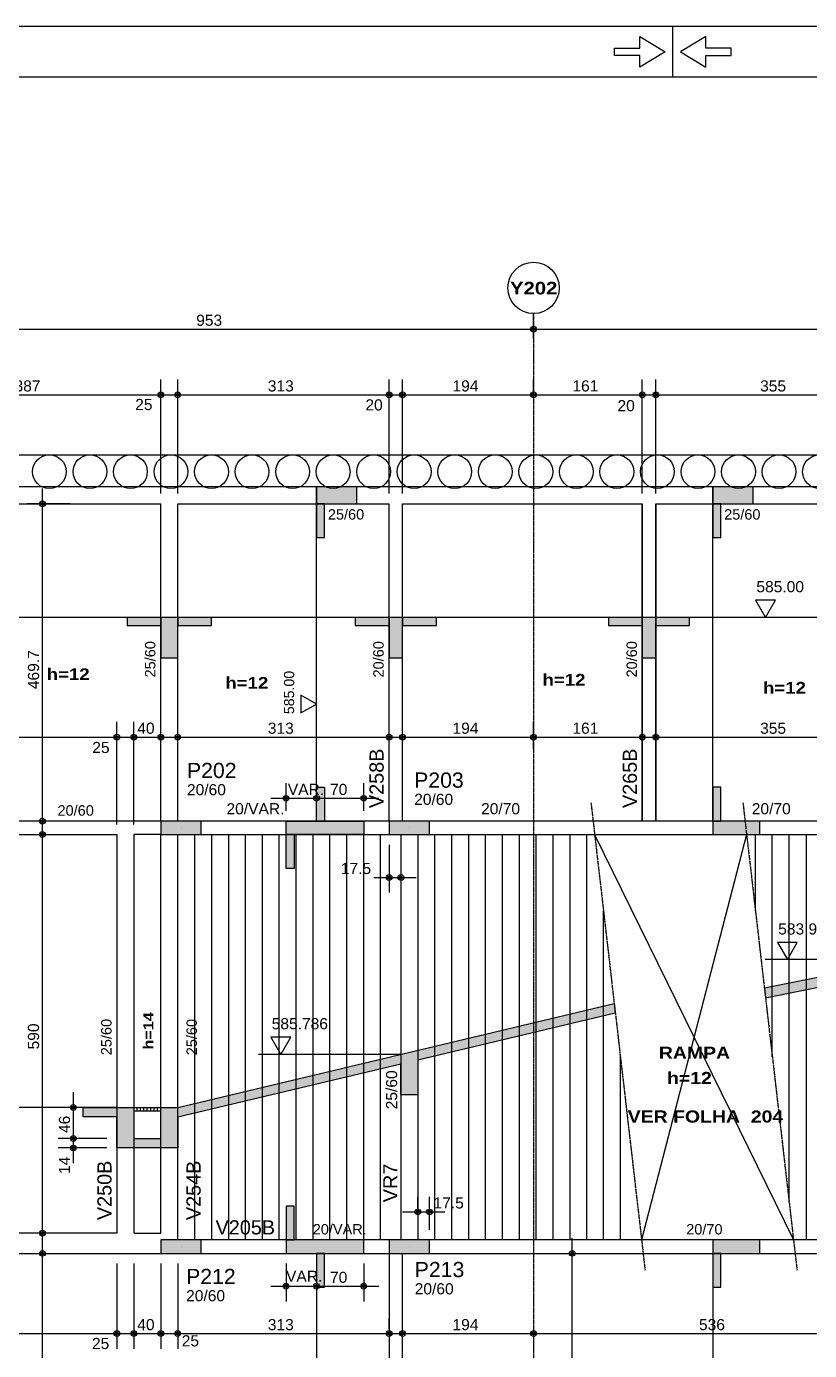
# Model space of a CAD drawing. Extents: x 0 to 13080, y 0 to 6750.
# Drawn here: x 3798 to 4957, y 4790 to 6750 of the extents above; entities that cross this region are included whole.
import ezdxf

# ---------------------------------------------------------------- set-up
doc = ezdxf.new("R2010")
doc.units = 0
doc.header["$MEASUREMENT"] = 0
for name, pattern in [('ESTILO_TQS_0002', [0.4, 0.1, -0.3]), ('ESTILO_TQS_0006', [0.3, 0.2, -0.1]), ('ESTILO_TQS_0007', [2.1, 1.5, -0.2, 0.2, -0.2])]:
    doc.linetypes.add(name, pattern=pattern)
for name, color, linetype in [('MTH-179', 1, 'CONTINUOUS'), ('MTH-18', 1, 'CONTINUOUS'), ('MTH-202', 1, 'CONTINUOUS'), ('MTH-224', 4, 'CONTINUOUS'), ('MTH-230', 1, 'CONTINUOUS'), ('MTH-242', 1, 'CONTINUOUS'), ('MTH-COTAS7', 31, 'CONTINUOUS'), ('MTH-DIM-PILAR', 3, 'CONTINUOUS'), ('MTH-DIM-VIGA', 3, 'CONTINUOUS'), ('MTH-EIXO-214', 4, 'CONTINUOUS'), ('MTH-EIXO-215', 1, 'CONTINUOUS'), ('MTH-EIXO-217', 8, 'CONTINUOUS'), ('MTH-FACE-VIGA', 7, 'CONTINUOUS'), ('MTH-LINHA-SEÇÃO', 16, 'CONTINUOUS'), ('MTH-MARGEM', 5, 'CONTINUOUS'), ('MTH-PILAR-SEGUE', 5, 'CONTINUOUS'), ('MTH-SIMB_COTA', 3, 'CONTINUOUS'), ('MTH-SOMBRA21', 150, 'CONTINUOUS'), ('MTH-SOMBRA25', 253, 'CONTINUOUS'), ('MTH-TIT1-VIGA', 5, 'CONTINUOUS'), ('MTH-TXT', 4, 'CONTINUOUS'), ('MTH-TXT-NEGRITO', 5, 'CONTINUOUS'), ('MTH-VIGA-INVERTIDA', 7, 'ESTILO_TQS_0002')]:
    doc.layers.add(name, color=color, linetype=linetype)
doc.styles.add('TQS_ARIAL', font='arial.ttf')
doc.styles.add('TQS_ARIAL_BLACK', font='ariblk.ttf')

msp = doc.modelspace()

# ---------------------------------------------------------------- linework, layer by layer
at = {"layer": 'MTH-179', "linetype": 'Continuous'}
for p, q in [((13080.004952, 6750.003475), (0.004952, 6750.003475)), ((4755.004952, 6675.003475), (4755.004952, 6750.003475))]:
    msp.add_line(p, q, dxfattribs=at)
for points in [[(4743.753853, 6712.503475), (4706.253853, 6690.003475), (4706.253853, 6706.878475), (4668.753853, 6706.878475), (4668.753853, 6718.128475), (4706.253853, 6718.128475), (4706.253853, 6735.003475), (4743.753853, 6712.503475)], [(4766.253853, 6712.503475), (4803.753853, 6690.003475), (4803.753853, 6706.878475), (4841.253853, 6706.878475), (4841.253853, 6718.128475), (4803.753853, 6718.128475), (4803.753853, 6735.003475), (4766.253853, 6712.503475)]]:
    msp.add_lwpolyline(points, dxfattribs=at)
at = {"layer": 'MTH-18', "linetype": 'Continuous'}
for p, q in [((3956.765118, 5149.723693), (3996.765106, 5149.723693)), ((3956.765118, 5144.723693), (3996.765106, 5144.723693)), ((3961.765118, 5144.723693), (3961.765118, 5149.723693)), ((3966.765118, 5144.723693), (3966.765118, 5149.723693)), ((3971.765118, 5144.723693), (3971.765118, 5149.723693)), ((3976.765118, 5144.723693), (3976.765118, 5149.723693)), ((3981.765118, 5144.723693), (3981.765118, 5149.723693)), ((3986.765118, 5144.723693), (3986.765118, 5149.723693)), ((3991.765118, 5144.723693), (3991.765118, 5149.723693))]:
    msp.add_line(p, q, dxfattribs=at)
at = {"layer": 'MTH-224', "linetype": 'Continuous'}
for points in [[(4877.53048, 5900.757268), (4892.252984, 5875.257268), (4906.975396, 5900.757268), (4877.53048, 5900.757268)], [(4204.239822, 5733.760991), (4227.187527, 5747.010496), (4204.239822, 5760.258682), (4204.239822, 5733.760991)], [(4909.797591, 5394.065256), (4924.520094, 5368.565256), (4939.242507, 5394.065256), (4909.797591, 5394.065256)], [(4159.797591, 5253.819645), (4174.520094, 5228.319645), (4189.242507, 5253.819645), (4159.797591, 5253.819645)]]:
    msp.add_lwpolyline(points, dxfattribs=at)
at = {"layer": 'MTH-230', "linetype": 'Continuous'}
for p, q in [((4046.765118, 5553.718199), (4046.765118, 4953.718199)), ((4071.765118, 5553.718199), (4071.765118, 4953.718199)), ((4096.765118, 5553.718199), (4096.765118, 4953.718199)), ((4121.765118, 5553.718199), (4121.765118, 4953.718199)), ((4146.765118, 5553.718199), (4146.765118, 4953.718199)), ((4171.765118, 5553.718199), (4171.765118, 4953.718199)), ((4196.765118, 5553.718199), (4196.765118, 4953.718199)), ((4221.765118, 5553.718199), (4221.765118, 4953.718199)), ((4246.765118, 5553.718199), (4246.765118, 4953.718199)), ((4271.765118, 5553.718199), (4271.765118, 4953.718199)), ((4296.765118, 5553.718199), (4296.765118, 4953.718199)), ((4321.765118, 5553.718199), (4321.765118, 4953.718199)), ((4402.283294, 5553.718199), (4402.283294, 4953.718199)), ((4427.283294, 5553.718199), (4427.283294, 4953.718199)), ((4452.283294, 5553.718199), (4452.283294, 4953.718199)), ((4477.283294, 5553.718199), (4477.283294, 4953.718199)), ((4502.283294, 5553.718199), (4502.283294, 4953.718199)), ((4527.283294, 5553.718199), (4527.283294, 4953.718199)), ((4552.283294, 5553.718199), (4552.283294, 4953.718199)), ((4577.283294, 5553.718199), (4577.283294, 4953.718199)), ((4602.283294, 5553.718199), (4602.283294, 4953.718199)), ((4627.283294, 5553.718199), (4627.283294, 4953.718199)), ((4639.191015, 5553.718199), (4933.68043, 4953.718199)), ((4864.191015, 5553.718199), (4708.68043, 4953.718199)), ((4877.283294, 5440.674109), (4877.283294, 5553.718199)), ((4902.283294, 5224.813894), (4902.283294, 5553.718199)), ((4927.283294, 5008.953678), (4927.283294, 5553.718199)), ((4952.283294, 5553.718199), (4952.283294, 4953.718199)), ((4652.283294, 4953.718199), (4652.283294, 5440.674109)), ((5102.283294, 5368.565256), (4891.65501, 5368.565256)), ((4352.283294, 5228.319645), (4141.65501, 5228.319645)), ((4677.283294, 4953.718199), (4677.283294, 5224.813894))]:
    msp.add_line(p, q, dxfattribs=at)
msp.add_circle((4548.782195, 6362.951479), 38, dxfattribs=at)
at = {"layer": 'MTH-242', "linetype": 'Continuous'}
for p, q in [((4026.765118, 5563.718199), (4026.765118, 5563.718199)), ((4026.765118, 5563.718165), (4026.765118, 5563.718165)), ((4364.783294, 5563.718199), (4364.783294, 5563.718199)), ((4364.783294, 5563.718165), (4364.783294, 5563.718165)), ((4026.765118, 4943.718199), (4026.765118, 4943.718199)), ((4026.765118, 4943.718165), (4026.765118, 4943.718165)), ((4364.783294, 4943.718199), (4364.783294, 4943.718199)), ((4364.783294, 4943.718165), (4364.783294, 4943.718165))]:
    msp.add_line(p, q, dxfattribs=at)
at = {"layer": 'MTH-COTAS7', "linetype": 'Continuous'}
for p, q in [((4548.782195, 6288.09913), (4548.782195, 6324.451479)), ((4548.782195, 6288.09913), (4548.782195, 6324.451479)), ((3573.282195, 6301.951479), (4571.282195, 6301.951479)), ((4526.282195, 6301.951479), (6273.282195, 6301.951479)), ((3996.765118, 6058.395893), (3996.765118, 6227.203221)), ((3996.765118, 6058.395893), (3996.765118, 6227.203221)), ((4021.765118, 6058.395893), (4021.765118, 6227.203221)), ((4021.765118, 6058.395893), (4021.765118, 6227.203221)), ((4334.783294, 6058.395893), (4334.783294, 6227.203221)), ((4334.783294, 6058.395893), (4334.783294, 6227.203221)), ((4354.783294, 6058.395893), (4354.783294, 6227.203221)), ((4354.783294, 6058.395893), (4354.783294, 6227.203221)), ((4548.782195, 6199.782384), (4548.782195, 6227.203221)), ((4548.782195, 6199.782384), (4548.782195, 6227.203221)), ((4709.783294, 6058.395893), (4709.783294, 6227.203221)), ((4709.783294, 6058.395893), (4709.783294, 6227.203221)), ((4729.783294, 6058.395893), (4729.783294, 6227.203221)), ((4729.783294, 6058.395893), (4729.783294, 6227.203221)), ((3587.283294, 6204.703221), (4019.265118, 6204.703221)), ((3974.265118, 6204.703221), (4044.265118, 6204.703221)), ((3999.265118, 6204.703221), (4357.283294, 6204.703221)), ((4312.283294, 6204.703221), (4377.283294, 6204.703221)), ((4332.283294, 6204.703221), (4571.282195, 6204.703221)), ((4526.282195, 6204.703221), (4732.283294, 6204.703221)), ((4687.283294, 6204.703221), (4752.283294, 6204.703221)), ((4707.283294, 6204.703221), (5107.283294, 6204.703221)), ((3821.451596, 5551.218199), (3821.451596, 6065.895893)), ((3862.399662, 6043.395893), (3798.951596, 6043.395893)), ((3931.765118, 5568.718199), (3931.765118, 5720.468199)), ((3931.765118, 5568.718199), (3931.765118, 5720.468199)), ((3956.765118, 5568.718199), (3956.765118, 5720.468199)), ((3956.765118, 5568.718199), (3956.765118, 5720.468199)), ((3996.765118, 5697.40568), (3996.765118, 5720.468199)), ((4021.765118, 5689.186173), (4021.765118, 5720.468199)), ((4334.783294, 5709.834494), (4334.783294, 5720.468199)), ((4354.783294, 5680.951244), (4354.783294, 5720.468199)), ((4548.782195, 5680.662412), (4548.782195, 5720.468199)), ((4548.782195, 5680.662412), (4548.782195, 5720.468199)), ((4729.783294, 5682.561238), (4729.783294, 5720.468199)), ((3587.283294, 5697.968199), (3954.265118, 5697.968199)), ((3909.265118, 5697.968199), (3979.265118, 5697.968199)), ((3934.265118, 5697.968199), (4019.265118, 5697.968199)), ((3999.265118, 5697.968199), (4357.283294, 5697.968199)), ((4332.283294, 5697.968199), (4571.282195, 5697.968199)), ((4526.282195, 5697.968199), (4732.283294, 5697.968199)), ((4707.283294, 5697.968199), (5107.283294, 5697.968199)), ((4709.783294, 5699.576125), (4709.783294, 5675.468199)), ((4182.187527, 5588.718199), (4182.187527, 5629.887885)), ((4227.187527, 5613.718199), (4227.187527, 5629.887885)), ((4227.187527, 5613.718199), (4227.187527, 5629.887885)), ((4297.187527, 5588.718199), (4297.187527, 5629.887885)), ((4159.687527, 5607.387885), (4249.687527, 5607.387885)), ((4204.687527, 5607.387885), (4319.687527, 5607.387885)), ((3832.221097, 5573.718199), (3798.951596, 5573.718199)), ((3821.451596, 4941.218199), (3821.451596, 5576.218199)), ((3829.091319, 5553.718199), (3843.951596, 5553.718199)), ((4334.783294, 5538.718199), (4334.783294, 5467.830586)), ((4352.283294, 5528.061992), (4352.283294, 5467.830586)), ((4312.283294, 5490.330586), (4374.783294, 5490.330586)), ((3867.259532, 5081.223693), (3867.259532, 5172.223693)), ((3866.765118, 5149.723693), (3844.759532, 5149.723693)), ((3867.259532, 5067.223693), (3867.259532, 5126.223693)), ((3916.765118, 5103.723693), (3844.759532, 5103.723693)), ((3916.765118, 5103.723693), (3844.759532, 5103.723693)), ((3916.765118, 5089.723693), (3844.759532, 5089.723693)), ((4377.283294, 4997.874107), (4377.283294, 5017.50749)), ((4394.783294, 4968.718199), (4394.783294, 5017.50749)), ((4354.783294, 4995.00749), (4417.283294, 4995.00749)), ((3836.70413, 4963.718199), (3798.951596, 4963.718199)), ((3821.451596, 4538.235466), (3821.451596, 4956.218199)), ((4605.95214, 4442.718199), (4605.95214, 4956.218199)), ((3835.163455, 4933.718199), (3843.951596, 4933.718199)), ((4606.296226, 4933.718199), (4628.45214, 4933.718199)), ((3931.765118, 4918.718199), (3931.765118, 4792.558111)), ((3931.765118, 4918.718199), (3931.765118, 4792.558111)), ((3956.765118, 4918.718199), (3956.765118, 4792.558111)), ((3956.765118, 4918.718199), (3956.765118, 4792.558111)), ((3996.765118, 4918.718199), (3996.765118, 4792.558111)), ((3996.765118, 4918.718199), (3996.765118, 4792.558111)), ((4021.765118, 4918.718199), (4021.765118, 4792.558111)), ((4021.765118, 4918.718199), (4021.765118, 4792.558111)), ((4182.187527, 4918.718199), (4182.187527, 4862.620847)), ((4297.187527, 4918.718199), (4297.187527, 4862.620847)), ((4159.687527, 4885.120847), (4249.687527, 4885.120847)), ((4204.687527, 4885.120847), (4319.687527, 4885.120847)), ((4227.187527, 4893.718199), (4227.187527, 4862.620847)), ((4227.187527, 4893.718199), (4227.187527, 4862.620847)), ((4334.783294, 4821.618208), (4334.783294, 4837.558111)), ((4354.783294, 4814.887666), (4354.783294, 4837.558111)), ((3587.283294, 4815.058111), (3954.265118, 4815.058111)), ((3909.265118, 4815.058111), (3979.265118, 4815.058111)), ((3934.265118, 4815.058111), (4019.265118, 4815.058111)), ((3974.265118, 4815.058111), (4044.265118, 4815.058111)), ((3999.265118, 4815.058111), (4357.283294, 4815.058111)), ((4332.283294, 4815.058111), (4571.282195, 4815.058111)), ((4526.282195, 4815.058111), (5107.283294, 4815.058111)), ((4548.782195, 4810.338064), (4548.782195, 4792.558111)), ((4548.782195, 4810.338064), (4548.782195, 4792.558111))]:
    msp.add_line(p, q, dxfattribs=at)
at = {"layer": 'MTH-EIXO-214', "linetype": 'ESTILO_TQS_0007'}
msp.add_line((4548.782195, 6324.951479), (4548.782195, 517.214632), dxfattribs=at)
at = {"layer": 'MTH-EIXO-215', "linetype": 'Continuous'}
msp.add_line((1285.761959, 6115.869878), (6437.761474, 6115.869878), dxfattribs=at)
at = {"layer": 'MTH-EIXO-217', "linetype": 'ESTILO_TQS_0007'}
for p, q in [((4633.709278, 5601.049755), (4713.899491, 4908.654694)), ((4858.709278, 5601.049755), (4938.899491, 4908.654694))]:
    msp.add_line(p, q, dxfattribs=at)
at = {"layer": 'MTH-FACE-VIGA', "linetype": 'Continuous'}
for p, q in [((6390.261497, 6068.395893), (1333.760919, 6068.395893)), ((3609.783294, 6043.395893), (3996.765118, 6043.395893)), ((3996.765118, 5573.718199), (3996.765118, 6043.395893)), ((4021.765118, 5573.718199), (4021.765118, 6043.395893)), ((4021.765118, 6043.395893), (4334.783294, 6043.395893)), ((4334.783294, 5573.718199), (4334.783294, 6043.395893)), ((4354.783294, 5573.718199), (4354.783294, 6043.395893)), ((4354.783294, 6043.395893), (4709.783294, 6043.395893)), ((4729.783294, 6043.395893), (5084.783294, 6043.395893)), ((4352.283294, 5553.718199), (4352.283294, 4953.718199)), ((4377.283294, 5553.718199), (4377.283294, 4953.718199))]:
    msp.add_line(p, q, dxfattribs=at)
for points in [[(4709.783294, 5573.718199), (4709.783294, 6043.395893), (4709.783294, 5573.718199)], [(4729.783294, 5573.718199), (4729.783294, 6043.395893), (4729.783294, 5573.718199)], [(3944.265118, 5573.718199), (3649.783294, 5573.718199)], [(3996.765118, 5573.718199), (3944.265118, 5573.718199)], [(4334.783294, 5573.718199), (4056.765118, 5573.718199)], [(5084.783294, 5573.718199), (4394.783294, 5573.718199)], [(3649.783294, 5553.718199), (3931.765118, 5553.718199)], [(3931.765118, 5553.718199), (3931.765118, 4963.718199)], [(4021.765118, 4953.718199), (4021.765118, 5553.718199)], [(4056.765118, 5553.718199), (4334.783294, 5553.718199)], [(4394.783294, 5553.718199), (4719.783294, 5553.718199)], [(4719.783294, 5553.718199), (5084.783294, 5553.718199)], [(3931.765118, 4963.718199), (3609.783294, 4963.718199)], [(4334.783294, 4953.718199), (4056.765118, 4953.718199)], [(5084.783294, 4953.718199), (4394.783294, 4953.718199)], [(3649.783294, 4933.718199), (3944.265118, 4933.718199)], [(3944.265118, 4933.718199), (3996.765118, 4933.718199)], [(4056.765118, 4933.718199), (4334.783294, 4933.718199)], [(4334.783294, 4933.718199), (4334.783294, 4465.218199)], [(4354.783294, 4465.218199), (4354.783294, 4933.718199)], [(4394.783294, 4933.718199), (5084.783294, 4933.718199)]]:
    msp.add_lwpolyline(points, dxfattribs=at)
for centre in [(3831.755773, 6090.894821), (3891.779443, 6090.894821), (3951.803112, 6090.894821), (4011.826781, 6090.894821), (4071.85045, 6090.894821), (4131.874119, 6090.894821), (4191.897788, 6090.894821), (4251.921457, 6090.894821), (4311.945126, 6090.894821), (4371.968795, 6090.894821), (4431.992464, 6090.894821), (4492.016133, 6090.894821), (4552.111249, 6090.894821), (4612.063471, 6090.894821), (4672.08714, 6090.894821), (4732.110809, 6090.894821), (4792.134478, 6090.894821), (4852.158147, 6090.894821), (4912.181816, 6090.894821), (4972.205485, 6090.894821)]:
    msp.add_circle(centre, 25, dxfattribs=at)
at = {"layer": 'MTH-LINHA-SEÇÃO', "linetype": 'Continuous'}
for p, q in [((4227.187527, 5573.718199), (4227.187527, 6068.395893)), ((4813.988599, 5573.718199), (4813.988599, 6068.395893)), ((6390.261497, 5875.257268), (1348.760919, 5875.257268)), ((3931.765118, 5149.723693), (1348.760919, 5149.723693)), ((4813.988599, 4953.718199), (4813.988599, 3406.2182)), ((4227.187527, 4933.718199), (4227.187527, 786.495418))]:
    msp.add_line(p, q, dxfattribs=at)
for points in [[(4227.187527, 6068.395893), (4227.187527, 6043.395893), (4287.187527, 6043.395893), (4287.187527, 6068.395893), (4227.187527, 6068.395893)], [(4813.988599, 6068.395893), (4813.988599, 6043.395893), (4873.988599, 6043.395893), (4873.988599, 6068.395893), (4813.988599, 6068.395893)], [(4239.187527, 6043.395893), (4227.187527, 6043.395893), (4227.187527, 5993.395893), (4239.187527, 5993.395893), (4239.187527, 6043.395893)], [(4825.988599, 6043.395893), (4813.988599, 6043.395893), (4813.988599, 5993.395893), (4825.988599, 5993.395893), (4825.988599, 6043.395893)], [(3996.765118, 5863.257268), (3996.765118, 5875.257268), (3946.765118, 5875.257268), (3946.765118, 5863.257268), (3996.765118, 5863.257268)], [(4021.765118, 5875.257268), (3996.765118, 5875.257268), (3996.765118, 5815.257268), (4021.765118, 5815.257268), (4021.765118, 5875.257268)], [(4071.765118, 5863.257268), (4071.765118, 5875.257268), (4021.765118, 5875.257268), (4021.765118, 5863.257268), (4071.765118, 5863.257268)], [(4334.783294, 5863.257268), (4334.783294, 5875.257268), (4284.783294, 5875.257268), (4284.783294, 5863.257268), (4334.783294, 5863.257268)], [(4354.783294, 5875.257268), (4334.783294, 5875.257268), (4334.783294, 5815.257268), (4354.783294, 5815.257268), (4354.783294, 5875.257268)], [(4404.783294, 5863.257268), (4404.783294, 5875.257268), (4354.783294, 5875.257268), (4354.783294, 5863.257268), (4404.783294, 5863.257268)], [(4709.783294, 5863.257268), (4709.783294, 5875.257268), (4659.783294, 5875.257268), (4659.783294, 5863.257268), (4709.783294, 5863.257268)], [(4729.783294, 5875.257268), (4709.783294, 5875.257268), (4709.783294, 5815.257268), (4729.783294, 5815.257268), (4729.783294, 5875.257268)], [(4779.783294, 5863.257268), (4779.783294, 5875.257268), (4729.783294, 5875.257268), (4729.783294, 5863.257268), (4779.783294, 5863.257268)], [(4239.187527, 5573.718199), (4227.187527, 5573.718199), (4227.187527, 5623.718199), (4239.187527, 5623.718199), (4239.187527, 5573.718199)], [(4825.988599, 5623.718199), (4813.988599, 5623.718199), (4813.988599, 5573.718199), (4825.988599, 5573.718199), (4825.988599, 5623.718199)], [(4297.187527, 5553.718199), (4182.187527, 5553.718199), (4182.187527, 5573.718199), (4297.187527, 5573.718199), (4297.187527, 5553.718199)], [(4813.988599, 5573.718199), (4813.988599, 5553.718199), (4883.988599, 5553.718199), (4883.988599, 5573.718199), (4813.988599, 5573.718199)], [(4194.187527, 5503.718199), (4182.187527, 5503.718199), (4182.187527, 5553.718199), (4194.187527, 5553.718199), (4194.187527, 5503.718199)], [(4892.1614, 5312.210471), (5102.283294, 5354.287446), (5102.283294, 5308.565794), (5127.283294, 5308.565794), (5127.283302, 5359.293705), (5619.765118, 5457.913343), (5619.765118, 5412.191285), (5649.765118, 5412.191285), (5649.765118, 5458.191285), (5699.765118, 5458.191285), (5699.765118, 5472.191285), (5619.765118, 5472.191285), (4890.545271, 5326.164783), (4892.1614, 5312.210471)], [(4377.283294, 5219.923514), (4377.283294, 5168.320925), (4352.283294, 5168.320925), (4352.283294, 5213.929774), (4021.765118, 5135.333304), (4021.765118, 5089.723693), (3931.765118, 5089.723693), (3931.765118, 5135.723693), (3881.765118, 5135.723693), (3881.765118, 5149.723693), (3956.765118, 5149.723693), (3956.765118, 5103.723693), (3996.765118, 5103.723693), (3996.765118, 5149.723693), (4021.765118, 5149.723693), (4668.177305, 5303.438732), (4669.799268, 5289.43404), (4377.294316, 5219.877168)], [(4194.187527, 5003.718199), (4182.187527, 5003.718199), (4182.187527, 4953.718199), (4194.187527, 4953.718199), (4194.187527, 5003.718199)], [(4297.187527, 4953.718199), (4182.187527, 4953.718199), (4182.187527, 4933.718199), (4297.187527, 4933.718199), (4297.187527, 4953.718199)], [(4813.988599, 4953.718199), (4813.988599, 4933.718199), (4883.988599, 4933.718199), (4883.988599, 4953.718199), (4813.988599, 4953.718199)], [(4239.187527, 4933.718199), (4227.187527, 4933.718199), (4227.187527, 4883.718199), (4239.187527, 4883.718199), (4239.187527, 4933.718199)], [(4825.988599, 4933.718199), (4813.988599, 4933.718199), (4813.988599, 4883.718199), (4825.988599, 4883.718199), (4825.988599, 4933.718199)]]:
    msp.add_lwpolyline(points, dxfattribs=at)
at = {"layer": 'MTH-MARGEM', "linetype": 'Continuous'}
msp.add_line((13005.004952, 6675.003475), (262.504952, 6675.003475), dxfattribs=at)
at = {"layer": 'MTH-PILAR-SEGUE', "linetype": 'Continuous'}
for points in [[(3996.765118, 5573.718199), (3996.765118, 5553.718199), (4056.765118, 5553.718199), (4056.765118, 5573.718199), (3996.765118, 5573.718199)], [(4334.783294, 5573.718199), (4334.783294, 5553.718199), (4394.783294, 5553.718199), (4394.783294, 5573.718199), (4334.783294, 5573.718199)], [(3996.765118, 4953.718199), (3996.765118, 4933.718199), (4056.765118, 4933.718199), (4056.765118, 4953.718199), (3996.765118, 4953.718199)], [(4334.783294, 4953.718199), (4334.783294, 4933.718199), (4394.783294, 4933.718199), (4394.783294, 4953.718199), (4334.783294, 4953.718199)]]:
    msp.add_lwpolyline(points, dxfattribs=at)
at = {"layer": 'MTH-SIMB_COTA', "linetype": 'Continuous'}
for centre, radius in [((4548.782195, 6301.951479), 4.200001), ((4548.782195, 6301.951479), 4.200001), ((4548.782195, 6301.951479), 2.1), ((4548.782195, 6301.951479), 2.1), ((3996.765118, 6204.703221), 4.200001), ((3996.765118, 6204.703221), 4.200001), ((3996.765118, 6204.703221), 2.1), ((3996.765118, 6204.703221), 2.1), ((4021.765118, 6204.703221), 4.200001), ((4021.765118, 6204.703221), 4.200001), ((4021.765118, 6204.703221), 2.1), ((4021.765118, 6204.703221), 2.1), ((4334.783294, 6204.703221), 4.200001), ((4334.783294, 6204.703221), 4.200001), ((4334.783294, 6204.703221), 2.1), ((4334.783294, 6204.703221), 2.1), ((4354.783294, 6204.703221), 4.200001), ((4354.783294, 6204.703221), 4.200001), ((4354.783294, 6204.703221), 2.1), ((4354.783294, 6204.703221), 2.1), ((4548.782195, 6204.703221), 4.200001), ((4548.782195, 6204.703221), 4.200001), ((4548.782195, 6204.703221), 2.1), ((4548.782195, 6204.703221), 2.1), ((4709.783294, 6204.703221), 4.200001), ((4709.783294, 6204.703221), 4.200001), ((4709.783294, 6204.703221), 2.1), ((4709.783294, 6204.703221), 2.1), ((4729.783294, 6204.703221), 4.200001), ((4729.783294, 6204.703221), 4.200001), ((4729.783294, 6204.703221), 2.1), ((4729.783294, 6204.703221), 2.1), ((3821.451596, 6043.395893), 4.200001), ((3821.451596, 6043.395893), 2.1), ((3931.765118, 5697.968199), 4.200001), ((3931.765118, 5697.968199), 4.200001), ((3931.765118, 5697.968199), 2.1), ((3931.765118, 5697.968199), 2.1), ((3956.765118, 5697.968199), 4.200001), ((3956.765118, 5697.968199), 4.200001), ((3956.765118, 5697.968199), 2.1), ((3956.765118, 5697.968199), 2.1), ((3996.765118, 5697.968199), 4.200001), ((3996.765118, 5697.968199), 2.1), ((4021.765118, 5697.968199), 4.200001), ((4021.765118, 5697.968199), 2.1), ((4334.783294, 5697.968199), 4.200001), ((4334.783294, 5697.968199), 2.1), ((4354.783294, 5697.968199), 4.200001), ((4354.783294, 5697.968199), 2.1), ((4548.782195, 5697.968199), 4.200001), ((4548.782195, 5697.968199), 4.200001), ((4548.782195, 5697.968199), 2.1), ((4548.782195, 5697.968199), 2.1), ((4709.783294, 5697.968199), 4.200001), ((4709.783294, 5697.968199), 2.1), ((4729.783294, 5697.968199), 4.200001), ((4729.783294, 5697.968199), 2.1), ((4182.187527, 5607.387885), 4.200001), ((4182.187527, 5607.387885), 2.1), ((4227.187527, 5607.387885), 4.200001), ((4227.187527, 5607.387885), 4.200001), ((4227.187527, 5607.387885), 2.1), ((4227.187527, 5607.387885), 2.1), ((4297.187527, 5607.387885), 4.200001), ((4297.187527, 5607.387885), 2.1), ((3821.451596, 5573.718199), 4.200001), ((3821.451596, 5573.718199), 2.1), ((3821.451596, 5553.718199), 4.200001), ((3821.451596, 5553.718199), 2.1), ((4334.783294, 5490.330586), 4.200001), ((4334.783294, 5490.330586), 2.1), ((4352.283294, 5490.330586), 4.200001), ((4352.283294, 5490.330586), 2.1), ((3867.259532, 5149.723693), 4.200001), ((3867.259532, 5149.723693), 2.1), ((3867.259532, 5103.723693), 4.200001), ((3867.259532, 5103.723693), 4.200001), ((3867.259532, 5103.723693), 2.1), ((3867.259532, 5103.723693), 2.1), ((3867.259532, 5089.723693), 4.200001), ((3867.259532, 5089.723693), 2.1), ((4377.283294, 4995.00749), 4.200001), ((4394.783294, 4995.00749), 4.200001), ((4377.283294, 4995.00749), 2.1), ((4394.783294, 4995.00749), 2.1), ((3821.451596, 4963.718199), 4.200001), ((3821.451596, 4963.718199), 2.1), ((3821.451596, 4933.718199), 4.200001), ((3821.451596, 4933.718199), 2.1), ((4605.95214, 4933.718199), 4.200001), ((4605.95214, 4933.718199), 2.1), ((4182.187527, 4885.120847), 4.200001), ((4182.187527, 4885.120847), 2.1), ((4227.187527, 4885.120847), 4.200001), ((4227.187527, 4885.120847), 4.200001), ((4227.187527, 4885.120847), 2.1), ((4227.187527, 4885.120847), 2.1), ((4297.187527, 4885.120847), 4.200001), ((4297.187527, 4885.120847), 2.1), ((3931.765118, 4815.058111), 4.200001), ((3931.765118, 4815.058111), 4.200001), ((3931.765118, 4815.058111), 2.1), ((3931.765118, 4815.058111), 2.1), ((3956.765118, 4815.058111), 4.200001), ((3956.765118, 4815.058111), 4.200001), ((3956.765118, 4815.058111), 2.1), ((3956.765118, 4815.058111), 2.1), ((3996.765118, 4815.058111), 4.200001), ((3996.765118, 4815.058111), 4.200001), ((3996.765118, 4815.058111), 2.1), ((3996.765118, 4815.058111), 2.1), ((4021.765118, 4815.058111), 4.200001), ((4021.765118, 4815.058111), 4.200001), ((4021.765118, 4815.058111), 2.1), ((4021.765118, 4815.058111), 2.1), ((4334.783294, 4815.058111), 4.200001), ((4334.783294, 4815.058111), 2.1), ((4354.783294, 4815.058111), 4.200001), ((4354.783294, 4815.058111), 2.1), ((4548.782195, 4815.058111), 4.200001), ((4548.782195, 4815.058111), 4.200001), ((4548.782195, 4815.058111), 2.1), ((4548.782195, 4815.058111), 2.1)]:
    msp.add_circle(centre, radius, dxfattribs=at)
at = {"layer": 'MTH-SOMBRA21', "linetype": 'Continuous'}
for points in [[(4227.187527, 6068.395893), (4227.187527, 6043.395893), (4287.187527, 6043.395893)], [(4227.187527, 6068.395893), (4287.187527, 6043.395893), (4287.187527, 6068.395893)], [(4227.187527, 6068.395893), (4287.187527, 6068.395893), (4227.187527, 6068.395893)], [(4813.988599, 6068.395893), (4813.988599, 6043.395893), (4873.988599, 6043.395893)], [(4813.988599, 6068.395893), (4873.988599, 6043.395893), (4873.988599, 6068.395893)], [(4813.988599, 6068.395893), (4873.988599, 6068.395893), (4813.988599, 6068.395893)], [(4239.187527, 6043.395893), (4227.187527, 6043.395893), (4227.187527, 5993.395893)], [(4239.187527, 6043.395893), (4227.187527, 5993.395893), (4239.187527, 5993.395893)], [(4239.187527, 6043.395893), (4239.187527, 5993.395893), (4239.187527, 6043.395893)], [(4825.988599, 6043.395893), (4813.988599, 6043.395893), (4813.988599, 5993.395893)], [(4825.988599, 6043.395893), (4813.988599, 5993.395893), (4825.988599, 5993.395893)], [(4825.988599, 6043.395893), (4825.988599, 5993.395893), (4825.988599, 6043.395893)], [(3996.765118, 5863.257268), (3996.765118, 5875.257268), (3946.765118, 5875.257268)], [(3996.765118, 5863.257268), (3946.765118, 5875.257268), (3946.765118, 5863.257268)], [(3996.765118, 5863.257268), (3946.765118, 5863.257268), (3996.765118, 5863.257268)], [(4021.765118, 5875.257268), (3996.765118, 5875.257268), (3996.765118, 5815.257268)], [(4021.765118, 5875.257268), (3996.765118, 5815.257268), (4021.765118, 5815.257268)], [(4071.765118, 5863.257268), (4071.765118, 5875.257268), (4021.765118, 5875.257268)], [(4071.765118, 5863.257268), (4021.765118, 5875.257268), (4021.765118, 5863.257268)], [(4021.765118, 5875.257268), (4021.765118, 5815.257268), (4021.765118, 5875.257268)], [(4071.765118, 5863.257268), (4021.765118, 5863.257268), (4071.765118, 5863.257268)], [(4334.783294, 5863.257268), (4334.783294, 5875.257268), (4284.783294, 5875.257268)], [(4334.783294, 5863.257268), (4284.783294, 5875.257268), (4284.783294, 5863.257268)], [(4334.783294, 5863.257268), (4284.783294, 5863.257268), (4334.783294, 5863.257268)], [(4354.783294, 5875.257268), (4334.783294, 5875.257268), (4334.783294, 5815.257268)], [(4354.783294, 5875.257268), (4334.783294, 5815.257268), (4354.783294, 5815.257268)], [(4404.783294, 5863.257268), (4404.783294, 5875.257268), (4354.783294, 5875.257268)], [(4404.783294, 5863.257268), (4354.783294, 5875.257268), (4354.783294, 5863.257268)], [(4354.783294, 5875.257268), (4354.783294, 5815.257268), (4354.783294, 5875.257268)], [(4404.783294, 5863.257268), (4354.783294, 5863.257268), (4404.783294, 5863.257268)], [(4709.783294, 5863.257268), (4709.783294, 5875.257268), (4659.783294, 5875.257268)], [(4709.783294, 5863.257268), (4659.783294, 5875.257268), (4659.783294, 5863.257268)], [(4709.783294, 5863.257268), (4659.783294, 5863.257268), (4709.783294, 5863.257268)], [(4729.783294, 5875.257268), (4709.783294, 5875.257268), (4709.783294, 5815.257268)], [(4729.783294, 5875.257268), (4709.783294, 5815.257268), (4729.783294, 5815.257268)], [(4779.783294, 5863.257268), (4779.783294, 5875.257268), (4729.783294, 5875.257268)], [(4779.783294, 5863.257268), (4729.783294, 5875.257268), (4729.783294, 5863.257268)], [(4729.783294, 5875.257268), (4729.783294, 5815.257268), (4729.783294, 5875.257268)], [(4779.783294, 5863.257268), (4729.783294, 5863.257268), (4779.783294, 5863.257268)], [(4239.187527, 5573.718199), (4227.187527, 5573.718199), (4227.187527, 5623.718199)], [(4239.187527, 5573.718199), (4227.187527, 5623.718199), (4239.187527, 5623.718199)], [(4239.187527, 5573.718199), (4239.187527, 5623.718199), (4239.187527, 5573.718199)], [(4825.988599, 5623.718199), (4813.988599, 5623.718199), (4813.988599, 5573.718199)], [(4825.988599, 5623.718199), (4813.988599, 5573.718199), (4825.988599, 5573.718199)], [(4825.988599, 5623.718199), (4825.988599, 5573.718199), (4825.988599, 5623.718199)], [(4297.187527, 5553.718199), (4182.187527, 5553.718199), (4182.187527, 5573.718199)], [(4297.187527, 5553.718199), (4182.187527, 5573.718199), (4297.187527, 5573.718199)], [(4297.187527, 5553.718199), (4297.187527, 5573.718199), (4297.187527, 5553.718199)], [(4813.988599, 5573.718199), (4813.988599, 5553.718199), (4883.988599, 5553.718199)], [(4813.988599, 5573.718199), (4883.988599, 5553.718199), (4883.988599, 5573.718199)], [(4813.988599, 5573.718199), (4883.988599, 5573.718199), (4813.988599, 5573.718199)], [(4194.187527, 5503.718199), (4182.187527, 5503.718199), (4182.187527, 5553.718199)], [(4194.187527, 5503.718199), (4182.187527, 5553.718199), (4194.187527, 5553.718199)], [(4194.187527, 5503.718199), (4194.187527, 5553.718199), (4194.187527, 5503.718199)], [(5619.765118, 5472.191285), (4890.545271, 5326.164783), (4892.1614, 5312.210471)], [(5619.765118, 5472.191285), (4892.1614, 5312.210471), (5102.283294, 5354.287446)], [(4352.283294, 5213.929774), (4021.765118, 5135.333304), (4668.177305, 5303.438732)], [(4668.177305, 5303.438732), (4021.765118, 5135.333304), (4021.765118, 5149.723693)], [(4377.283294, 5219.923514), (4352.283294, 5213.929774), (4668.177305, 5303.438732)], [(4377.283294, 5219.923514), (4668.177305, 5303.438732), (4669.799268, 5289.43404)], [(4377.283294, 5168.320925), (4352.283294, 5168.320925), (4377.283294, 5219.923514)], [(4352.283294, 5168.320925), (4352.283294, 5213.929774), (4377.283294, 5219.923514)], [(3881.765118, 5135.723693), (3881.765118, 5149.723693), (3956.765118, 5149.723693)], [(3881.765118, 5135.723693), (3956.765118, 5149.723693), (3931.765118, 5135.723693)], [(3931.765118, 5089.723693), (3931.765118, 5135.723693), (3956.765118, 5149.723693)], [(3931.765118, 5089.723693), (3956.765118, 5149.723693), (3956.765118, 5103.723693)], [(4021.765118, 5149.723693), (4021.765118, 5089.723693), (3996.765118, 5103.723693)], [(4021.765118, 5149.723693), (3996.765118, 5103.723693), (3996.765118, 5149.723693)], [(4021.765118, 5135.333304), (4021.765118, 5089.723693), (4021.765118, 5149.723693)], [(3931.765118, 5089.723693), (3956.765118, 5103.723693), (4021.765118, 5089.723693)], [(4021.765118, 5089.723693), (3956.765118, 5103.723693), (3996.765118, 5103.723693)], [(4194.187527, 5003.718199), (4182.187527, 5003.718199), (4182.187527, 4953.718199)], [(4194.187527, 5003.718199), (4182.187527, 4953.718199), (4194.187527, 4953.718199)], [(4194.187527, 5003.718199), (4194.187527, 4953.718199), (4194.187527, 5003.718199)], [(4297.187527, 4953.718199), (4182.187527, 4953.718199), (4182.187527, 4933.718199)], [(4297.187527, 4953.718199), (4182.187527, 4933.718199), (4297.187527, 4933.718199)], [(4297.187527, 4953.718199), (4297.187527, 4933.718199), (4297.187527, 4953.718199)], [(4813.988599, 4953.718199), (4813.988599, 4933.718199), (4883.988599, 4933.718199)], [(4813.988599, 4953.718199), (4883.988599, 4933.718199), (4883.988599, 4953.718199)], [(4813.988599, 4953.718199), (4883.988599, 4953.718199), (4813.988599, 4953.718199)], [(4239.187527, 4933.718199), (4227.187527, 4933.718199), (4227.187527, 4883.718199)], [(4239.187527, 4933.718199), (4227.187527, 4883.718199), (4239.187527, 4883.718199)], [(4239.187527, 4933.718199), (4239.187527, 4883.718199), (4239.187527, 4933.718199)], [(4825.988599, 4933.718199), (4813.988599, 4933.718199), (4813.988599, 4883.718199)], [(4825.988599, 4933.718199), (4813.988599, 4883.718199), (4825.988599, 4883.718199)], [(4825.988599, 4933.718199), (4825.988599, 4883.718199), (4825.988599, 4933.718199)]]:
    msp.add_solid(points, dxfattribs=at)
at = {"layer": 'MTH-SOMBRA25', "linetype": 'Continuous'}
for points in [[(3996.765118, 5573.718199), (3996.765118, 5553.718199), (4056.765118, 5553.718199)], [(3996.765118, 5573.718199), (4056.765118, 5553.718199), (4056.765118, 5573.718199)], [(3996.765118, 5573.718199), (4056.765118, 5573.718199), (3996.765118, 5573.718199)], [(4334.783294, 5573.718199), (4334.783294, 5553.718199), (4394.783294, 5553.718199)], [(4334.783294, 5573.718199), (4394.783294, 5553.718199), (4394.783294, 5573.718199)], [(4334.783294, 5573.718199), (4394.783294, 5573.718199), (4334.783294, 5573.718199)], [(3996.765118, 4953.718199), (3996.765118, 4933.718199), (4056.765118, 4933.718199)], [(3996.765118, 4953.718199), (4056.765118, 4933.718199), (4056.765118, 4953.718199)], [(3996.765118, 4953.718199), (4056.765118, 4953.718199), (3996.765118, 4953.718199)], [(4334.783294, 4953.718199), (4334.783294, 4933.718199), (4394.783294, 4933.718199)], [(4334.783294, 4953.718199), (4394.783294, 4933.718199), (4394.783294, 4953.718199)], [(4334.783294, 4953.718199), (4394.783294, 4953.718199), (4334.783294, 4953.718199)]]:
    msp.add_solid(points, dxfattribs=at)
at = {"layer": 'MTH-VIGA-INVERTIDA', "linetype": 'ESTILO_TQS_0006'}
for p, q in [((3996.765118, 5553.718199), (3956.765118, 5553.718199)), ((3956.765118, 5553.718199), (3956.765118, 4963.718199)), ((3996.765118, 4963.718199), (3996.765118, 5553.718199)), ((3956.765118, 4963.718199), (3996.765118, 4963.718199))]:
    msp.add_line(p, q, dxfattribs=at)

# ---------------------------------------------------------------- texts
at = {"layer": 'MTH-202', "linetype": 'Continuous', "style": 'TQS_ARIAL'}
for s, p in [('P202', (4035.483998, 5637.399692)), ('P203', (4371.957255, 5623.119428)), ('P213', (4372.768505, 4898.538789)), ('P212', (4034.2598, 4888.330843))]:
    msp.add_text(s, height=22.5, dxfattribs=at).set_placement(p)
at = {"layer": 'MTH-COTAS7', "linetype": 'Continuous', "style": 'TQS_ARIAL'}
for s, p in [('953', (4049.182195, 6306.901479)), ('387', (3780.174206, 6209.653221)), ('313', (4155.174206, 6209.653221)), ('194', (4428.682745, 6209.653221)), ('161', (4606.182745, 6209.653221)), ('355', (4884.183294, 6209.653221)), ('25', (3958.838219, 6182.144613)), ('20', (4299.721876, 6181.571517)), ('20', (4673.002588, 6180.425325)), ('40', (3961.915118, 5702.918199)), ('313', (4155.174206, 5702.918199)), ('194', (4428.682745, 5702.918199)), ('161', (4606.182745, 5702.918199)), ('355', (4884.183294, 5702.918199)), ('25', (3895.271803, 5674.423357)), ('VAR.', (4184.873384, 5612.337885)), ('70', (4247.337527, 5612.337885)), ('17.5', (4263.2833, 5495.280586)), ('17.5', (4400.593107, 5000.183414)), ('VAR.', (4182.167094, 4891.624751)), ('70', (4247.337527, 4890.070847)), ('40', (3961.915118, 4820.008111)), ('313', (4155.174206, 4820.008111)), ('194', (4428.682745, 4820.008111)), ('536', (4793.682745, 4820.008111)), ('25', (3894.816098, 4792.090566)), ('25', (4027.764311, 4796.03429))]:
    msp.add_text(s, height=16.5, dxfattribs=at).set_placement(p)
for s, p in [('469.7', (3816.501596, 5768.957046)), ('590', (3816.501596, 5235.618199)), ('46', (3862.309532, 5111.873693)), ('14', (3862.309532, 5051.223699))]:
    msp.add_text(s, height=16.5, rotation=90, dxfattribs=at).set_placement(p)
at = {"layer": 'MTH-DIM-PILAR', "linetype": 'Continuous', "style": 'TQS_ARIAL'}
for p in [(4035.483998, 5611.899692), (4371.957255, 5597.619428), (4372.768505, 4873.038789), (4034.2598, 4862.830843)]:
    msp.add_text('20/60', height=16.5, dxfattribs=at).set_placement(p)
at = {"layer": 'MTH-DIM-VIGA', "linetype": 'Continuous', "style": 'TQS_ARIAL'}
for s, height, p in [('25/60', 15.375, (4244.187527, 6020.020893)), ('25/60', 15.375, (4830.988599, 6020.020893)), ('20/VAR.', 16.5, (4094.033396, 5583.718199)), ('20/70', 16.5, (4471.040493, 5583.718199)), ('20/70', 16.5, (4871.860141, 5583.718199))]:
    msp.add_text(s, height=height, dxfattribs=at).set_placement(p)
for s, height, rotation, p in [('25/60', 15.4, 90, (3988.765118, 5786.257268)), ('20/60', 15.4, 90, (4326.783294, 5786.257268)), ('20/60', 15.4, 90, (4701.783294, 5786.257268)), ('20/60', 15.4, 360, (3843.761462, 5581.718199)), ('25/60', 15.4, 90, (3923.765118, 5227.041003)), ('25/60', 15.375, 90, (4050.165118, 5227.041003)), ('25/60', 16.5, 90, (4346.767436, 5146.995416)), ('20/VAR.', 15.375, 360, (4221.765118, 4961.718199)), ('20/70', 15.375, 360, (4774.785264, 4961.718199))]:
    msp.add_text(s, height=height, rotation=rotation, dxfattribs=at).set_placement(p)
at = {"layer": 'MTH-TIT1-VIGA', "linetype": 'Continuous', "style": 'TQS_ARIAL'}
for s, height, rotation, p in [('V258B', 21, 90, (4326.783294, 5592.968199)), ('V265B', 21, 90, (4701.783294, 5592.968199)), ('V250B', 21, 90, (3923.765118, 4982.968199)), ('V254B', 21, 90, (4055.765118, 4982.968199)), ('VR7', 21.075, 90, (4347.244664, 5009.363438)), ('V205B', 21, 360, (4077.891848, 4961.718199))]:
    msp.add_text(s, height=height, rotation=rotation, dxfattribs=at).set_placement(p)
at = {"layer": 'MTH-TXT', "linetype": 'Continuous', "style": 'TQS_ARIAL'}
for s, p in [('585.00', (4878.684685, 5912.457662)), ('583.964', (4910.951796, 5405.765649)), ('585.786', (4160.951796, 5265.520039))]:
    msp.add_text(s, height=16.5, dxfattribs=at).set_placement(p)
msp.add_text('585.00', height=15, rotation=90, dxfattribs=at).set_placement((4194.187527, 5732.010496))
at = {"layer": 'MTH-TXT-NEGRITO', "linetype": 'Continuous', "style": 'TQS_ARIAL_BLACK'}
for s, height, p in [('Y202', 18.75, (4513.904796, 6353.253959)), ('h=12', 17.25, (3827.779502, 5782.495738)), ('h=12', 17.25, (4092.316011, 5769.726251)), ('h=12', 17.25, (4561.966839, 5774.295505)), ('h=12', 17.25, (4888.449299, 5762.405025)), ('RAMPA', 18, (4734.220737, 5221.724078)), ('h=12', 18, (4746.359322, 5184.299886)), ('VER FOLHA  204', 18, (4688.139047, 5127.312812))]:
    msp.add_text(s, height=height, dxfattribs=at).set_placement(p)
msp.add_text('h=14', height=15, rotation=90, dxfattribs=at).set_placement((3985.896861, 5235.448339))

doc.saveas('drawing.dxf')
